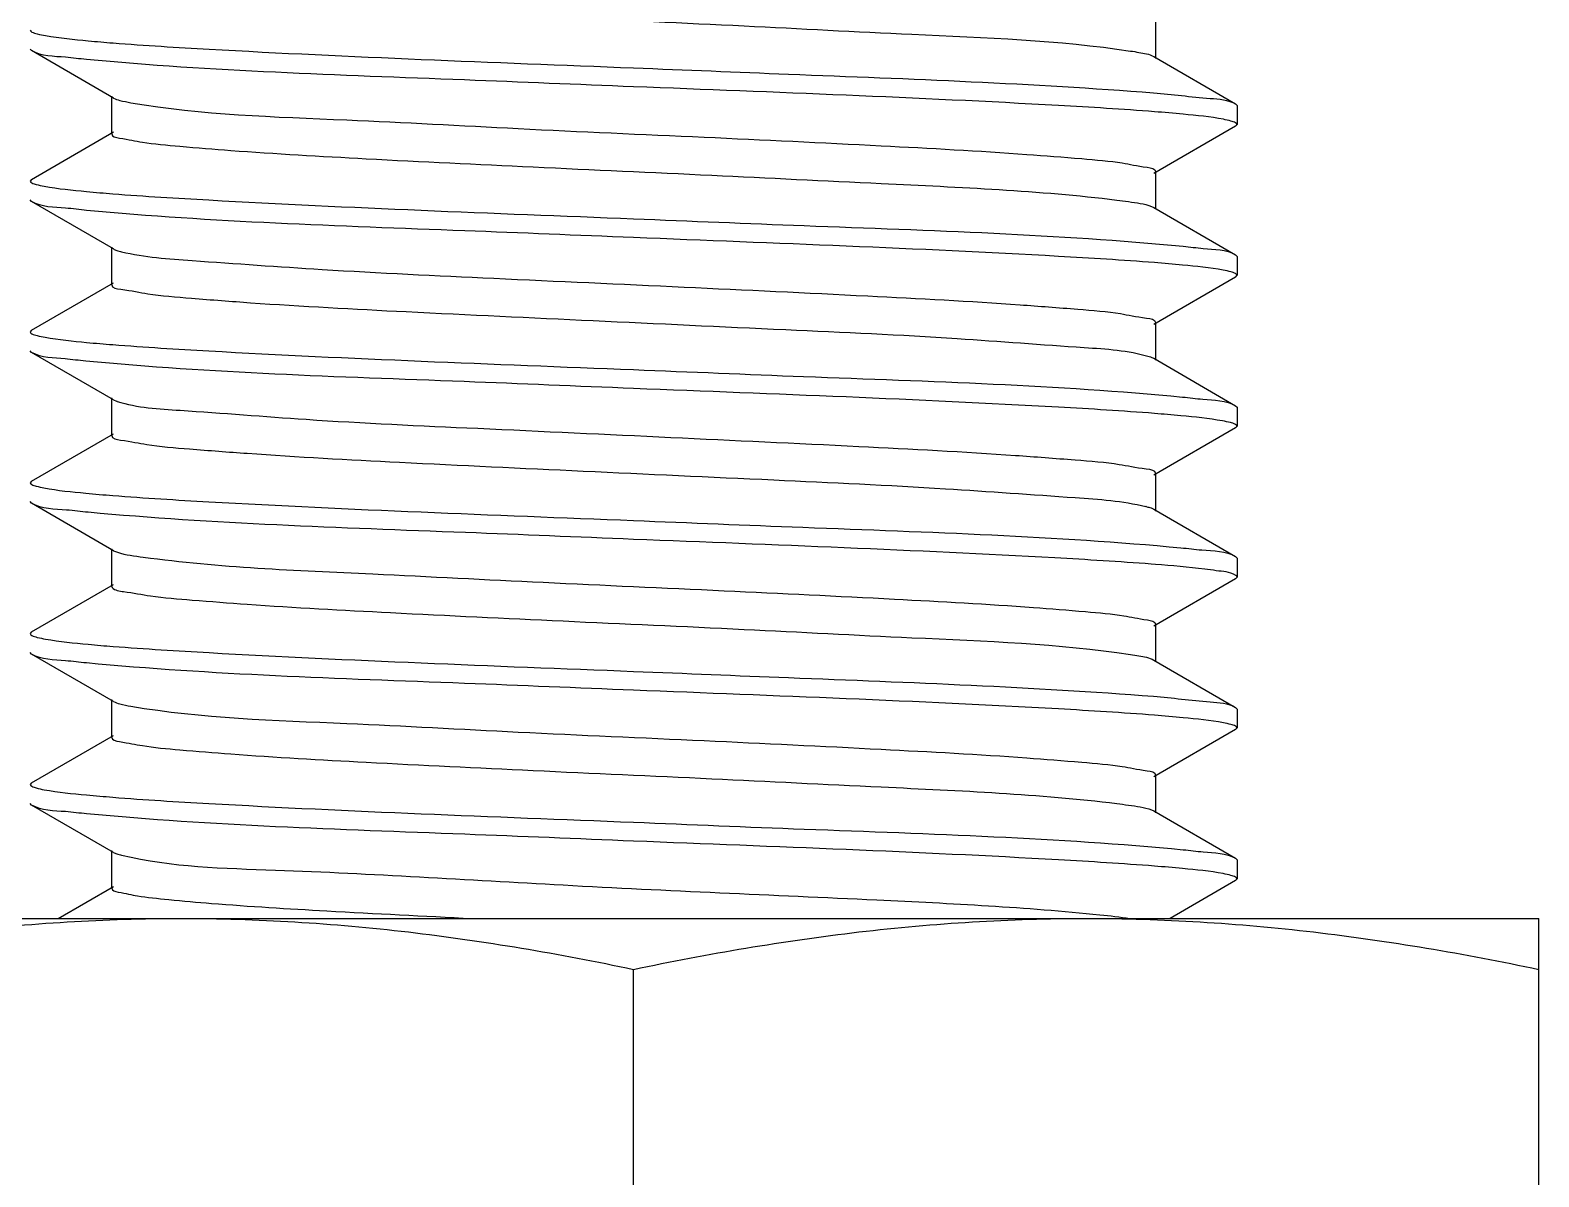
# Model space of a CAD drawing. Extents: x 4995099 to 5303443, y 4627657 to 4889583.
# Drawn here: x 5069251 to 5069455.4, y 4736702.1 to 4736857.4 of the extents above; entities that cross this region are included whole.
import ezdxf

# ---------------------------------------------------------------- set-up
doc = ezdxf.new("R2010")
doc.units = 0
doc.header["$LTSCALE"] = 1000
doc.header["$MEASUREMENT"] = 0
doc.layers.get('0').update_dxf_attribs({"color": 4, "linetype": 'CONTINUOUS'})

msp = doc.modelspace()

# ---------------------------------------------------------------- linework, layer by layer
for p, q in [((5069403.47, 4736858.73), (5069403.47, 4736853.61)), ((5069251.18, 4736854.67), (5069250.99, 4736854.89)), ((5069262.28, 4736848.24), (5069251.18, 4736854.67)), ((5069403.25, 4736853.87), (5069414.34, 4736847.45)), ((5069262.05, 4736843.39), (5069262.05, 4736848.5)), ((5069414.34, 4736847.45), (5069414.54, 4736847.23)), ((5069414.54, 4736847.23), (5069414.54, 4736844.67)), ((5069414.34, 4736844.45), (5069403.25, 4736838.02)), ((5069414.34, 4736844.45), (5069414.54, 4736844.67)), ((5069251.18, 4736837.23), (5069262.28, 4736843.65)), ((5069403.47, 4736838.28), (5069403.47, 4736833.17)), ((5069251.18, 4736837.23), (5069250.99, 4736837)), ((5069251.18, 4736834.22), (5069250.99, 4736834.45)), ((5069262.28, 4736827.8), (5069251.18, 4736834.22)), ((5069402.94, 4736833.57), (5069403.25, 4736833.43)), ((5069403.25, 4736833.43), (5069414.34, 4736827.01)), ((5069262.05, 4736822.95), (5069262.05, 4736828.06)), ((5069414.34, 4736827.01), (5069414.54, 4736826.78)), ((5069414.54, 4736826.78), (5069414.54, 4736824.23)), ((5069414.34, 4736824), (5069403.25, 4736817.58)), ((5069414.34, 4736824), (5069414.54, 4736824.23)), ((5069251.18, 4736816.78), (5069262.28, 4736823.21)), ((5069403.47, 4736817.84), (5069403.47, 4736812.73)), ((5069251.18, 4736816.78), (5069250.99, 4736816.56)), ((5069251.18, 4736813.78), (5069250.99, 4736814.01)), ((5069262.28, 4736807.36), (5069251.18, 4736813.78)), ((5069403.25, 4736812.99), (5069414.34, 4736806.56)), ((5069262.05, 4736802.5), (5069262.05, 4736807.62)), ((5069262.28, 4736807.36), (5069262.68, 4736807.18)), ((5069414.34, 4736806.56), (5069414.54, 4736806.34)), ((5069414.54, 4736806.34), (5069414.54, 4736803.78)), ((5069414.34, 4736803.56), (5069403.25, 4736797.13)), ((5069414.34, 4736803.56), (5069414.54, 4736803.78)), ((5069251.18, 4736796.34), (5069262.28, 4736802.76)), ((5069403.47, 4736797.39), (5069403.47, 4736792.28)), ((5069251.18, 4736796.34), (5069250.99, 4736796.12)), ((5069251.18, 4736793.34), (5069250.99, 4736793.56)), ((5069262.28, 4736786.91), (5069251.18, 4736793.34)), ((5069403.25, 4736792.54), (5069414.34, 4736786.12)), ((5069262.05, 4736782.06), (5069262.05, 4736787.17)), ((5069403.46, 4736785.05), (5069402.88, 4736785.1)), ((5069414.34, 4736786.12), (5069414.54, 4736785.89)), ((5069414.54, 4736785.89), (5069414.54, 4736783.34)), ((5069414.34, 4736783.11), (5069403.25, 4736776.69)), ((5069414.34, 4736783.11), (5069414.54, 4736783.34)), ((5069251.18, 4736775.9), (5069262.28, 4736782.32)), ((5069403.47, 4736776.95), (5069403.47, 4736771.84)), ((5069251.18, 4736775.9), (5069250.99, 4736775.67)), ((5069251.18, 4736772.89), (5069250.99, 4736773.12)), ((5069262.28, 4736766.47), (5069251.18, 4736772.89)), ((5069403.25, 4736772.1), (5069414.34, 4736765.67)), ((5069262.05, 4736761.62), (5069262.05, 4736766.73)), ((5069414.34, 4736765.67), (5069414.54, 4736765.45)), ((5069414.54, 4736765.45), (5069414.54, 4736762.89)), ((5069414.34, 4736762.67), (5069403.25, 4736756.25)), ((5069414.34, 4736762.67), (5069414.54, 4736762.89)), ((5069251.18, 4736755.45), (5069262.28, 4736761.88)), ((5069403.47, 4736756.51), (5069403.47, 4736751.4)), ((5069251.18, 4736755.45), (5069250.99, 4736755.23)), ((5069251.18, 4736752.45), (5069250.99, 4736752.67)), ((5069262.28, 4736746.03), (5069251.18, 4736752.45)), ((5069402.94, 4736751.8), (5069403.25, 4736751.65)), ((5069403.25, 4736751.65), (5069414.34, 4736745.23)), ((5069262.05, 4736741.17), (5069262.05, 4736746.28)), ((5069414.34, 4736745.23), (5069414.54, 4736745.01)), ((5069414.54, 4736745.01), (5069414.54, 4736742.45)), ((5069414.34, 4736742.23), (5069405.46, 4736737.08)), ((5069414.34, 4736742.23), (5069414.54, 4736742.45)), ((5069254.77, 4736737.08), (5069262.28, 4736741.43)), ((5069210.1, 4736737.08), (5069455.42, 4736737.08)), ((5069455.42, 4736585.8), (5069455.42, 4736737.08)), ((5069332.76, 4736592.71), (5069332.76, 4736730.18))]:
    msp.add_line(p, q)
for centre, radius, start, end in [((5069280.69, 4737092.5), 237.5, 264.7268, 265.5405), ((5069385.94, 4736622.77), 224.3, 84.5514, 85.5534), ((5069280.22, 4737066.48), 231.9, 264.6569, 265.5429), ((5069385.8, 4736600.68), 225.95, 84.5776, 85.5479), ((5069280.26, 4737046.57), 232.44, 264.6627, 265.5428), ((5069264.22, 4736811.65), 4.72, 250.9561, 252.0907), ((5069385.35, 4736574.84), 231.36, 84.6498, 85.5433), ((5069280.01, 4737023.05), 229.35, 264.6243, 265.5438), ((5069399.6, 4736782.23), 10.98, 75.6696, 76.5396), ((5069280.69, 4737010.72), 237.5, 264.7268, 265.5405), ((5069385.94, 4736540.99), 224.3, 84.5514, 85.5534), ((5069280.22, 4736984.71), 231.9, 264.6569, 265.5429), ((5069385.8, 4736518.9), 225.95, 84.5776, 85.5479)]:
    msp.add_arc(centre, radius, start, end)
for points, knots in [([(5069262.1, 4736863.71), (5069262.46, 4736863.29), (5069264.44, 4736863.07), (5069267.88, 4736862.41), (5069273.57, 4736861.96), (5069284.35, 4736861.11), (5069301.14, 4736860.22), (5069323.57, 4736859.13), (5069347.14, 4736858.1), (5069372.76, 4736856.7), (5069390.3, 4736856.1), (5069400.09, 4736854.62)], [0, 0, 0, 0, 0.011937, 0.038615, 0.07957, 0.133598, 0.274096, 0.443272, 0.620779, 0.785256, 1, 1, 1, 1]), ([(5069250.99, 4736857.45), (5069250.99, 4736857.33), (5069251.38, 4736857.09), (5069251.7, 4736857.01), (5069251.95, 4736856.95)], [0, 0, 0, 0, 0.312916, 1, 1, 1, 1]), ([(5069251.95, 4736856.95), (5069252.32, 4736856.85), (5069254.6, 4736856.41), (5069256.92, 4736856.19), (5069258.86, 4736856.01)], [0, 0, 0, 0, 0.163149, 1, 1, 1, 1]), ([(5069258.62, 4736853.47), (5069257.67, 4736853.56), (5069255.22, 4736853.91), (5069252.53, 4736853.88), (5069251.18, 4736854.67)], [0, 0, 0, 0, 0.379419, 1, 1, 1, 1]), ([(5069262.22, 4736855.72), (5069266.55, 4736855.38), (5069290.05, 4736853.96), (5069313.58, 4736853.1), (5069332.76, 4736852.34)], [0, 0, 0, 0, 0.184619, 1, 1, 1, 1]), ([(5069400.09, 4736854.62), (5069400.47, 4736854.57), (5069401.53, 4736854.38), (5069402.64, 4736854.22), (5069403.25, 4736853.87)], [0, 0, 0, 0, 0.353551, 1, 1, 1, 1]), ([(5069332.76, 4736849.78), (5069325.13, 4736850.08), (5069300.41, 4736851.14), (5069275.65, 4736851.87), (5069258.62, 4736853.47)], [0, 0, 0, 0, 0.308711, 1, 1, 1, 1]), ([(5069332.76, 4736852.34), (5069339.76, 4736852.06), (5069363.25, 4736851.09), (5069386.76, 4736850.25), (5069403.22, 4736848.96)], [0, 0, 0, 0, 0.297814, 1, 1, 1, 1]), ([(5069403.33, 4736846.39), (5069399, 4736846.73), (5069375.49, 4736848.16), (5069351.95, 4736849.02), (5069332.76, 4736849.78)], [0, 0, 0, 0, 0.184504, 1, 1, 1, 1]), ([(5069403.22, 4736848.96), (5069405.77, 4736848.76), (5069409.4, 4736848.25), (5069413.32, 4736848.04), (5069414.34, 4736847.45)], [0, 0, 0, 0, 0.683777, 1, 1, 1, 1]), ([(5069262.28, 4736848.24), (5069262.54, 4736848.09), (5069263.34, 4736847.87), (5069264.14, 4736847.71), (5069264.64, 4736847.62)], [0, 0, 0, 0, 0.374139, 1, 1, 1, 1]), ([(5069264.64, 4736847.62), (5069274.29, 4736845.96), (5069291.9, 4736845.51), (5069317.77, 4736844.03), (5069341.94, 4736842.99), (5069364.86, 4736841.88), (5069382.04, 4736840.96), (5069392.73, 4736840.1), (5069398.52, 4736839.62), (5069401.25, 4736839), (5069403.47, 4736838.71), (5069403.47, 4736838.28)], [0, 0, 0, 0, 0.210773, 0.377666, 0.558838, 0.731273, 0.873076, 0.926648, 0.966309, 0.990838, 1, 1, 1, 1]), ([(5069413.7, 4736845.13), (5069413.37, 4736845.23), (5069411.23, 4736845.67), (5069409.06, 4736845.88), (5069407.24, 4736846.06)], [0, 0, 0, 0, 0.160861, 1, 1, 1, 1]), ([(5069414.54, 4736844.67), (5069414.54, 4736844.77), (5069414.2, 4736845), (5069413.92, 4736845.08), (5069413.7, 4736845.13)], [0, 0, 0, 0, 0.319044, 1, 1, 1, 1]), ([(5069262.05, 4736843.39), (5069262.05, 4736843), (5069264.08, 4736842.69), (5069266.63, 4736842.12), (5069271.96, 4736841.65), (5069281.89, 4736840.83), (5069297.97, 4736839.93), (5069319.65, 4736838.87), (5069342.94, 4736837.84), (5069369.3, 4736836.49), (5069387.64, 4736835.72), (5069398.22, 4736834.43)], [0, 0, 0, 0, 0.008683, 0.031763, 0.069103, 0.119686, 0.254361, 0.420111, 0.597552, 0.765912, 1, 1, 1, 1]), ([(5069250.99, 4736837), (5069250.99, 4736836.9), (5069251.32, 4736836.67), (5069251.61, 4736836.6), (5069251.82, 4736836.54)], [0, 0, 0, 0, 0.318137, 1, 1, 1, 1]), ([(5069251.82, 4736836.54), (5069252.18, 4736836.44), (5069254.42, 4736835.98), (5069256.71, 4736835.77), (5069258.62, 4736835.59)], [0, 0, 0, 0, 0.159502, 1, 1, 1, 1]), ([(5069258.64, 4736833.03), (5069257.69, 4736833.12), (5069255.23, 4736833.46), (5069252.53, 4736833.44), (5069251.18, 4736834.22)], [0, 0, 0, 0, 0.379512, 1, 1, 1, 1]), ([(5069262.2, 4736835.28), (5069266.53, 4736834.94), (5069290.04, 4736833.52), (5069313.57, 4736832.66), (5069332.76, 4736831.89)], [0, 0, 0, 0, 0.184538, 1, 1, 1, 1]), ([(5069398.22, 4736834.43), (5069398.76, 4736834.37), (5069400.34, 4736834.14), (5069401.95, 4736833.94), (5069402.94, 4736833.57)], [0, 0, 0, 0, 0.341642, 1, 1, 1, 1]), ([(5069332.76, 4736829.34), (5069325.13, 4736829.64), (5069300.42, 4736830.69), (5069275.67, 4736831.43), (5069258.64, 4736833.03)], [0, 0, 0, 0, 0.308641, 1, 1, 1, 1]), ([(5069332.76, 4736831.89), (5069340.46, 4736831.59), (5069365.29, 4736830.52), (5069390.16, 4736829.81), (5069407.24, 4736828.17)], [0, 0, 0, 0, 0.309919, 1, 1, 1, 1]), ([(5069403.34, 4736825.95), (5069399.01, 4736826.29), (5069375.5, 4736827.71), (5069351.96, 4736828.57), (5069332.76, 4736829.34)], [0, 0, 0, 0, 0.184493, 1, 1, 1, 1]), ([(5069407.24, 4736828.17), (5069408.14, 4736828.08), (5069410.49, 4736827.75), (5069413.05, 4736827.75), (5069414.34, 4736827.01)], [0, 0, 0, 0, 0.378482, 1, 1, 1, 1]), ([(5069262.28, 4736827.8), (5069262.41, 4736827.72), (5069262.78, 4736827.58), (5069263.15, 4736827.48), (5069263.38, 4736827.43)], [0, 0, 0, 0, 0.406881, 1, 1, 1, 1]), ([(5069263.38, 4736827.43), (5069266.5, 4736826.68), (5069275.63, 4736826.05), (5069292.4, 4736824.83), (5069314.65, 4736823.79), (5069339.31, 4736822.65), (5069363.04, 4736821.53), (5069380.96, 4736820.58), (5069392.16, 4736819.7), (5069398.25, 4736819.21), (5069401.12, 4736818.56), (5069403.47, 4736818.28), (5069403.47, 4736817.84)], [0, 0, 0, 0, 0.068576, 0.194029, 0.359725, 0.543506, 0.720761, 0.867753, 0.923531, 0.964877, 0.99049, 1, 1, 1, 1]), ([(5069413.7, 4736824.69), (5069413.36, 4736824.79), (5069411.19, 4736825.23), (5069409, 4736825.44), (5069407.15, 4736825.62)], [0, 0, 0, 0, 0.160696, 1, 1, 1, 1]), ([(5069414.54, 4736824.23), (5069414.54, 4736824.33), (5069414.2, 4736824.56), (5069413.91, 4736824.63), (5069413.7, 4736824.69)], [0, 0, 0, 0, 0.318595, 1, 1, 1, 1]), ([(5069262.05, 4736822.95), (5069262.05, 4736822.49), (5069264.46, 4736822.22), (5069267.41, 4736821.55), (5069273.65, 4736821.06), (5069285.12, 4736820.17), (5069303.4, 4736819.21), (5069327.52, 4736818.08), (5069352.42, 4736816.91), (5069374.64, 4736815.91), (5069390.99, 4736814.59), (5069399.79, 4736814.08), (5069402.62, 4736813.23)], [0, 0, 0, 0, 0.009703, 0.035887, 0.07813, 0.135078, 0.284815, 0.464601, 0.649729, 0.81476, 0.937049, 1, 1, 1, 1]), ([(5069250.99, 4736816.56), (5069250.99, 4736816.44), (5069251.37, 4736816.21), (5069251.69, 4736816.13), (5069251.93, 4736816.07)], [0, 0, 0, 0, 0.314295, 1, 1, 1, 1]), ([(5069251.93, 4736816.07), (5069252.28, 4736815.97), (5069254.5, 4736815.53), (5069256.76, 4736815.32), (5069258.64, 4736815.14)], [0, 0, 0, 0, 0.163341, 1, 1, 1, 1]), ([(5069258.52, 4736812.6), (5069257.58, 4736812.69), (5069255.16, 4736813.03), (5069252.51, 4736813.01), (5069251.18, 4736813.78)], [0, 0, 0, 0, 0.379133, 1, 1, 1, 1]), ([(5069262.2, 4736814.84), (5069266.53, 4736814.49), (5069290.04, 4736813.07), (5069313.57, 4736812.21), (5069332.76, 4736811.45)], [0, 0, 0, 0, 0.184553, 1, 1, 1, 1]), ([(5069332.76, 4736808.89), (5069325.11, 4736809.2), (5069300.36, 4736810.25), (5069275.56, 4736810.98), (5069258.52, 4736812.6)], [0, 0, 0, 0, 0.309073, 1, 1, 1, 1]), ([(5069402.62, 4736813.23), (5069402.74, 4736813.19), (5069402.96, 4736813.12), (5069403.16, 4736813.03), (5069403.25, 4736812.99)], [0, 0, 0, 0, 0.569522, 1, 1, 1, 1]), ([(5069332.76, 4736811.45), (5069340.44, 4736811.14), (5069365.24, 4736810.08), (5069390.09, 4736809.37), (5069407.15, 4736807.73)], [0, 0, 0, 0, 0.309586, 1, 1, 1, 1]), ([(5069403.33, 4736805.51), (5069398.99, 4736805.85), (5069375.49, 4736807.27), (5069351.95, 4736808.13), (5069332.76, 4736808.89)], [0, 0, 0, 0, 0.184541, 1, 1, 1, 1]), ([(5069407.15, 4736807.73), (5069408.07, 4736807.64), (5069410.44, 4736807.31), (5069413.04, 4736807.32), (5069414.34, 4736806.56)], [0, 0, 0, 0, 0.378727, 1, 1, 1, 1]), ([(5069262.77, 4736807.15), (5069265.51, 4736806.27), (5069274.2, 4736805.81), (5069290.4, 4736804.45), (5069312.61, 4736803.46), (5069337.58, 4736802.28), (5069361.82, 4736801.14), (5069380.23, 4736800.19), (5069391.78, 4736799.28), (5069398.07, 4736798.8), (5069401.04, 4736798.13), (5069403.47, 4736797.85), (5069403.47, 4736797.39)], [0, 0, 0, 0, 0.061098, 0.182334, 0.347135, 0.532706, 0.713328, 0.863975, 0.921317, 0.963856, 0.990226, 1, 1, 1, 1]), ([(5069413.63, 4736804.27), (5069413.28, 4736804.36), (5069411.06, 4736804.81), (5069408.81, 4736805.02), (5069406.92, 4736805.2)], [0, 0, 0, 0, 0.16229, 1, 1, 1, 1]), ([(5069414.54, 4736803.78), (5069414.54, 4736803.89), (5069414.17, 4736804.13), (5069413.86, 4736804.21), (5069413.63, 4736804.27)], [0, 0, 0, 0, 0.315177, 1, 1, 1, 1]), ([(5069262.05, 4736802.5), (5069262.05, 4736802.06), (5069264.4, 4736801.78), (5069267.27, 4736801.13), (5069273.37, 4736800.64), (5069284.57, 4736799.76), (5069302.49, 4736798.81), (5069326.23, 4736797.69), (5069350.89, 4736796.55), (5069373.14, 4736795.51), (5069389.91, 4736794.29), (5069399.03, 4736793.66), (5069402.15, 4736792.91)], [0, 0, 0, 0, 0.009517, 0.035128, 0.076492, 0.132277, 0.279305, 0.456588, 0.640385, 0.806077, 0.931494, 1, 1, 1, 1]), ([(5069250.99, 4736796.12), (5069250.99, 4736796.02), (5069251.31, 4736795.79), (5069251.59, 4736795.72), (5069251.8, 4736795.66)], [0, 0, 0, 0, 0.319254, 1, 1, 1, 1]), ([(5069251.8, 4736795.66), (5069252.15, 4736795.56), (5069254.37, 4736795.1), (5069256.62, 4736794.89), (5069258.52, 4736794.71)], [0, 0, 0, 0, 0.159053, 1, 1, 1, 1]), ([(5069258.86, 4736792.12), (5069257.88, 4736792.21), (5069255.34, 4736792.57), (5069252.57, 4736792.53), (5069251.18, 4736793.34)], [0, 0, 0, 0, 0.380051, 1, 1, 1, 1]), ([(5069262.19, 4736794.39), (5069266.52, 4736794.05), (5069290.03, 4736792.63), (5069313.57, 4736791.77), (5069332.76, 4736791)], [0, 0, 0, 0, 0.184509, 1, 1, 1, 1]), ([(5069332.76, 4736788.45), (5069325.17, 4736788.75), (5069300.53, 4736789.8), (5069275.86, 4736790.54), (5069258.86, 4736792.12)], [0, 0, 0, 0, 0.307895, 1, 1, 1, 1]), ([(5069402.31, 4736792.87), (5069402.5, 4736792.82), (5069402.82, 4736792.73), (5069403.13, 4736792.61), (5069403.25, 4736792.54)], [0, 0, 0, 0, 0.585672, 1, 1, 1, 1]), ([(5069332.76, 4736791), (5069340.4, 4736790.7), (5069365.12, 4736789.65), (5069389.89, 4736788.92), (5069406.92, 4736787.31)], [0, 0, 0, 0, 0.308784, 1, 1, 1, 1]), ([(5069402.88, 4736785.1), (5069398.54, 4736785.43), (5069375.18, 4736786.83), (5069351.79, 4736787.69), (5069332.76, 4736788.45)], [0, 0, 0, 0, 0.186017, 1, 1, 1, 1]), ([(5069406.92, 4736787.31), (5069407.87, 4736787.22), (5069410.32, 4736786.88), (5069413, 4736786.9), (5069414.34, 4736786.12)], [0, 0, 0, 0, 0.379378, 1, 1, 1, 1]), ([(5069262.28, 4736786.91), (5069262.44, 4736786.82), (5069263.76, 4736786.36), (5069265.14, 4736786.19), (5069266.32, 4736786.04)], [0, 0, 0, 0, 0.140461, 1, 1, 1, 1]), ([(5069266.32, 4736786.04), (5069276.61, 4736784.65), (5069294.73, 4736783.95), (5069320.97, 4736782.57), (5069344.56, 4736781.54), (5069366.66, 4736780.45), (5069383.11, 4736779.55), (5069393.29, 4736778.72), (5069398.77, 4736778.24), (5069401.38, 4736777.66), (5069403.47, 4736777.36), (5069403.47, 4736776.95)], [0, 0, 0, 0, 0.226556, 0.394464, 0.573122, 0.741029, 0.877994, 0.929534, 0.967621, 0.99116, 1, 1, 1, 1]), ([(5069411.72, 4736784.2), (5069411.2, 4736784.28), (5069408.45, 4736784.64), (5069405.69, 4736784.88), (5069403.46, 4736785.05)], [0, 0, 0, 0, 0.190958, 1, 1, 1, 1]), ([(5069414.54, 4736783.34), (5069414.54, 4736783.43), (5069413.58, 4736784.12), (5069412.61, 4736784.06), (5069411.72, 4736784.2)], [0, 0, 0, 0, 0.092798, 1, 1, 1, 1]), ([(5069262.05, 4736782.06), (5069262.05, 4736782.04), (5069262.06, 4736781.99), (5069262.09, 4736781.95), (5069262.1, 4736781.93)], [0, 0, 0, 0, 0.463467, 1, 1, 1, 1]), ([(5069262.1, 4736781.93), (5069262.46, 4736781.51), (5069264.44, 4736781.29), (5069267.88, 4736780.63), (5069273.57, 4736780.18), (5069284.35, 4736779.34), (5069301.14, 4736778.44), (5069323.57, 4736777.35), (5069347.14, 4736776.33), (5069372.76, 4736774.93), (5069390.3, 4736774.33), (5069400.09, 4736772.85)], [0, 0, 0, 0, 0.011937, 0.038615, 0.07957, 0.133598, 0.274096, 0.443272, 0.620779, 0.785256, 1, 1, 1, 1]), ([(5069250.99, 4736775.67), (5069250.99, 4736775.56), (5069251.38, 4736775.32), (5069251.7, 4736775.24), (5069251.95, 4736775.17)], [0, 0, 0, 0, 0.312916, 1, 1, 1, 1]), ([(5069251.95, 4736775.17), (5069252.32, 4736775.08), (5069254.6, 4736774.63), (5069256.92, 4736774.41), (5069258.86, 4736774.23)], [0, 0, 0, 0, 0.163149, 1, 1, 1, 1]), ([(5069258.62, 4736771.7), (5069257.67, 4736771.79), (5069255.22, 4736772.13), (5069252.53, 4736772.11), (5069251.18, 4736772.89)], [0, 0, 0, 0, 0.379419, 1, 1, 1, 1]), ([(5069262.22, 4736773.95), (5069266.55, 4736773.61), (5069290.05, 4736772.18), (5069313.58, 4736771.32), (5069332.76, 4736770.56)], [0, 0, 0, 0, 0.184619, 1, 1, 1, 1]), ([(5069400.09, 4736772.85), (5069400.47, 4736772.79), (5069401.53, 4736772.6), (5069402.64, 4736772.45), (5069403.25, 4736772.1)], [0, 0, 0, 0, 0.353551, 1, 1, 1, 1]), ([(5069332.76, 4736768.01), (5069325.13, 4736768.31), (5069300.41, 4736769.36), (5069275.65, 4736770.09), (5069258.62, 4736771.7)], [0, 0, 0, 0, 0.308711, 1, 1, 1, 1]), ([(5069332.76, 4736770.56), (5069339.76, 4736770.28), (5069363.25, 4736769.31), (5069386.76, 4736768.47), (5069403.22, 4736767.18)], [0, 0, 0, 0, 0.297814, 1, 1, 1, 1]), ([(5069403.33, 4736764.62), (5069399, 4736764.96), (5069375.49, 4736766.38), (5069351.95, 4736767.24), (5069332.76, 4736768.01)], [0, 0, 0, 0, 0.184504, 1, 1, 1, 1]), ([(5069403.22, 4736767.18), (5069405.77, 4736766.98), (5069409.4, 4736766.48), (5069413.32, 4736766.27), (5069414.34, 4736765.67)], [0, 0, 0, 0, 0.683777, 1, 1, 1, 1]), ([(5069262.28, 4736766.47), (5069262.54, 4736766.32), (5069263.34, 4736766.09), (5069264.14, 4736765.93), (5069264.64, 4736765.84)], [0, 0, 0, 0, 0.374139, 1, 1, 1, 1]), ([(5069264.64, 4736765.84), (5069274.29, 4736764.19), (5069291.9, 4736763.73), (5069317.77, 4736762.25), (5069341.94, 4736761.22), (5069364.86, 4736760.1), (5069382.04, 4736759.18), (5069392.73, 4736758.32), (5069398.52, 4736757.84), (5069401.25, 4736757.22), (5069403.47, 4736756.93), (5069403.47, 4736756.51)], [0, 0, 0, 0, 0.210773, 0.377666, 0.558838, 0.731273, 0.873076, 0.926648, 0.966309, 0.990838, 1, 1, 1, 1]), ([(5069413.7, 4736763.36), (5069413.37, 4736763.45), (5069411.23, 4736763.89), (5069409.06, 4736764.1), (5069407.24, 4736764.28)], [0, 0, 0, 0, 0.160861, 1, 1, 1, 1]), ([(5069414.54, 4736762.89), (5069414.54, 4736763), (5069414.2, 4736763.22), (5069413.92, 4736763.3), (5069413.7, 4736763.36)], [0, 0, 0, 0, 0.319044, 1, 1, 1, 1]), ([(5069262.05, 4736761.62), (5069262.05, 4736761.22), (5069264.08, 4736760.91), (5069266.63, 4736760.34), (5069271.96, 4736759.87), (5069281.89, 4736759.05), (5069297.97, 4736758.16), (5069319.65, 4736757.09), (5069342.94, 4736756.06), (5069369.3, 4736754.72), (5069387.64, 4736753.94), (5069398.22, 4736752.66)], [0, 0, 0, 0, 0.008683, 0.031763, 0.069103, 0.119686, 0.254361, 0.420111, 0.597552, 0.765912, 1, 1, 1, 1]), ([(5069250.99, 4736755.23), (5069250.99, 4736755.13), (5069251.32, 4736754.9), (5069251.61, 4736754.82), (5069251.82, 4736754.76)], [0, 0, 0, 0, 0.318137, 1, 1, 1, 1]), ([(5069251.82, 4736754.76), (5069252.18, 4736754.66), (5069254.42, 4736754.21), (5069256.71, 4736753.99), (5069258.62, 4736753.81)], [0, 0, 0, 0, 0.159502, 1, 1, 1, 1]), ([(5069258.64, 4736751.25), (5069257.69, 4736751.34), (5069255.23, 4736751.69), (5069252.53, 4736751.66), (5069251.18, 4736752.45)], [0, 0, 0, 0, 0.379512, 1, 1, 1, 1]), ([(5069262.2, 4736753.5), (5069266.53, 4736753.16), (5069290.04, 4736751.74), (5069313.57, 4736750.88), (5069332.76, 4736750.12)], [0, 0, 0, 0, 0.184538, 1, 1, 1, 1]), ([(5069398.22, 4736752.66), (5069398.76, 4736752.59), (5069400.34, 4736752.37), (5069401.95, 4736752.16), (5069402.94, 4736751.8)], [0, 0, 0, 0, 0.341642, 1, 1, 1, 1]), ([(5069332.76, 4736747.56), (5069325.13, 4736747.87), (5069300.42, 4736748.92), (5069275.67, 4736749.65), (5069258.64, 4736751.25)], [0, 0, 0, 0, 0.308641, 1, 1, 1, 1]), ([(5069332.76, 4736750.12), (5069340.46, 4736749.81), (5069365.29, 4736748.75), (5069390.16, 4736748.04), (5069407.24, 4736746.39)], [0, 0, 0, 0, 0.309919, 1, 1, 1, 1]), ([(5069403.34, 4736744.17), (5069399.01, 4736744.51), (5069375.5, 4736745.94), (5069351.96, 4736746.8), (5069332.76, 4736747.56)], [0, 0, 0, 0, 0.184493, 1, 1, 1, 1]), ([(5069407.24, 4736746.39), (5069408.14, 4736746.3), (5069410.49, 4736745.97), (5069413.05, 4736745.98), (5069414.34, 4736745.23)], [0, 0, 0, 0, 0.378482, 1, 1, 1, 1]), ([(5069262.28, 4736746.03), (5069262.41, 4736745.95), (5069262.78, 4736745.81), (5069263.15, 4736745.71), (5069263.38, 4736745.65)], [0, 0, 0, 0, 0.406881, 1, 1, 1, 1]), ([(5069263.38, 4736745.65), (5069270.17, 4736744.03), (5069290.35, 4736743.62), (5069324.34, 4736741.39), (5069361.63, 4736739.84), (5069385.9, 4736738.61), (5069395.95, 4736737.58)], [0, 0, 0, 0, 0.15777, 0.451414, 0.771887, 1, 1, 1, 1]), ([(5069413.7, 4736742.92), (5069413.36, 4736743.01), (5069411.19, 4736743.46), (5069409, 4736743.67), (5069407.15, 4736743.84)], [0, 0, 0, 0, 0.160696, 1, 1, 1, 1]), ([(5069414.54, 4736742.45), (5069414.54, 4736742.56), (5069414.2, 4736742.78), (5069413.91, 4736742.86), (5069413.7, 4736742.92)], [0, 0, 0, 0, 0.318595, 1, 1, 1, 1]), ([(5069262.05, 4736741.17), (5069262.05, 4736740.84), (5069263.72, 4736740.5), (5069265.88, 4736740.03), (5069270.34, 4736739.57), (5069278.76, 4736738.83), (5069292.57, 4736738), (5069304.33, 4736737.4), (5069310.9, 4736737.08)], [0, 0, 0, 0, 0.020514, 0.074241, 0.161211, 0.279615, 0.598493, 1, 1, 1, 1]), ([(5069210.1, 4736730.18), (5069220.19, 4736732.3), (5069240.53, 4736735.79), (5069261.15, 4736737.08), (5069271.43, 4736737.08)], [0, 0, 0, 0, 0.500766, 1, 1, 1, 1]), ([(5069271.43, 4736737.08), (5069281.72, 4736737.08), (5069302.33, 4736735.79), (5069322.67, 4736732.3), (5069332.76, 4736730.18)], [0, 0, 0, 0, 0.499234, 1, 1, 1, 1]), ([(5069332.76, 4736730.18), (5069342.86, 4736732.3), (5069363.19, 4736735.79), (5069383.81, 4736737.08), (5069394.09, 4736737.08)], [0, 0, 0, 0, 0.500766, 1, 1, 1, 1]), ([(5069394.09, 4736737.08), (5069404.38, 4736737.08), (5069425, 4736735.79), (5069445.33, 4736732.3), (5069455.42, 4736730.18)], [0, 0, 0, 0, 0.499234, 1, 1, 1, 1])]:
    msp.add_open_spline(points, degree=3, knots=knots)
msp.add_open_spline([(5069395.95, 4736737.58), (5069397.31, 4736737.44), (5069398.66, 4736737.29), (5069400.01, 4736737.08)], degree=3)

doc.saveas('drawing.dxf')
